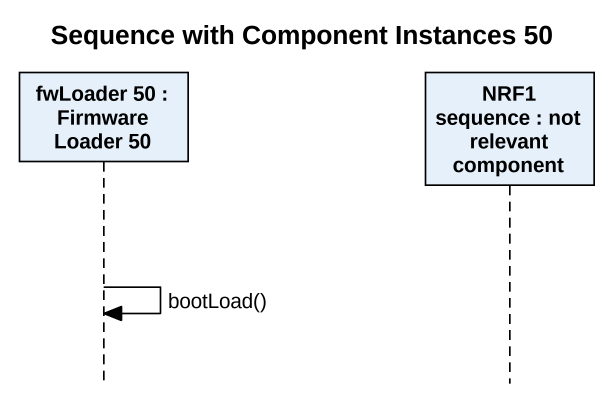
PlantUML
@startuml
title Sequence with Component Instances 50
hide footbox
participant "fwLoader 50 : Firmware Loader 50" as fwLoader_50
participant "NRF1 sequence : not relevant component" as NRF1_sequence

fwLoader_50 -> fwLoader_50 : bootLoad()
@enduml
